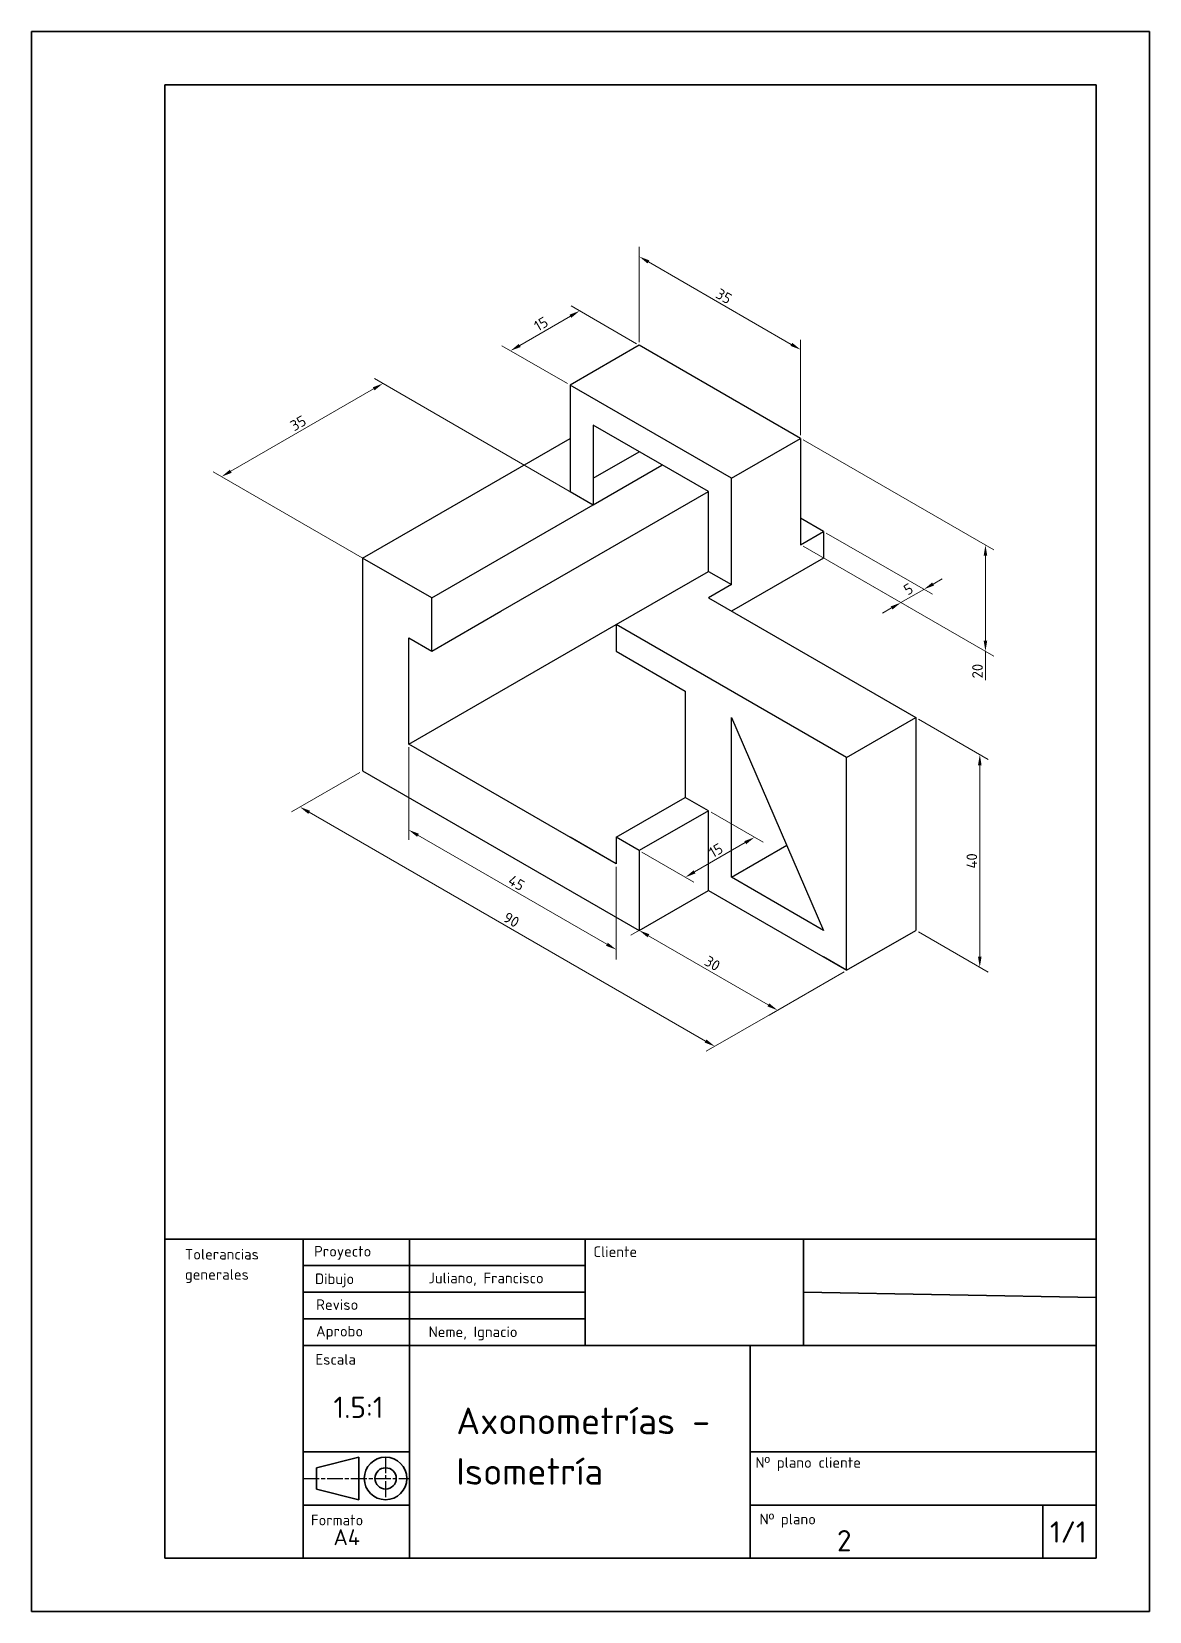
# Model space of a CAD drawing. Header units: millimetres. Extents: x 2667 to 2877, y 1860 to 2157.
import ezdxf

# ---------------------------------------------------------------- set-up
doc = ezdxf.new("R2010")
doc.units = ezdxf.units.MM
doc.header["$LTSCALE"] = 0.125
doc.linetypes.add('ACAD_ISO08W100', pattern=[36, 24, -3, 6, -3])
doc.layers.get('0').update_dxf_attribs({"lineweight": 50})
doc.layers.get('Defpoints').update_dxf_attribs({"lineweight": 35})
doc.layers.add('Capa1', color=7, linetype='Continuous', lineweight=35)
doc.layers.add('capaCotas', color=7, linetype='Continuous', lineweight=18)
doc.styles.get("Standard").update_dxf_attribs({"font": 'isocpeur.ttf', "height": 2})
doc.dimstyles.new('ISO-25', dxfattribs={"dimtxt": 2, "dimasz": 2.5, "dimexe": 2, "dimexo": 0.625, "dimtad": 1, "dimlfac": 2, "dimtxsty": 'Standard', "dimcen": 2.5, "dimclrt": 256, "dimadec": 0, "dimazin": 0, "dimtfac": 1, "dimtmove": 0, "dimatfit": 3, "dimfxl": 1, "dimtfillclr": 256, "dimlwd": -1, "dimlwe": -1, "dimarcsym": 0})

# ---------------------------------------------------------------- blocks, each defined once
blk = doc.blocks.new('*D39')
at = {"layer": 'capaCotas', "color": 0, "transparency": 16777216}
for p, q in [((2728.43, 2018.23), (2715.56, 2010.8)), ((2718.89, 2010.72), (2793.37, 1967.72)), ((2806.38, 1973.23), (2793.5, 1965.8))]:
    blk.add_line(p, q, dxfattribs=at)
at = {"layer": 'capaCotas', "color": 0, "lineweight": 25, "transparency": 16777216}
for points in [[(2719.05, 2011.01), (2718.72, 2010.43), (2717.16, 2011.72)], [(2793.53, 1968.01), (2793.2, 1967.43), (2795.1, 1966.72)]]:
    blk.add_solid(points, dxfattribs=at)
at = {"layer": 'Defpoints', "color": 0, "lineweight": 25, "transparency": 16777216}
for p in [(2728.93, 2018.52), (2806.88, 1973.52), (2795.1, 1966.72)]:
    blk.add_point(p, dxfattribs=at)
at = {"layer": 'capaCotas', "lineweight": 25, "transparency": 16777216, "insert": (2756.88, 1990.52), "char_height": 2, "attachment_point": 5, "rotation": 330}
blk.add_mtext('90', dxfattribs=at)
blk = doc.blocks.new('*D40')
at = {"layer": 'capaCotas', "color": 0, "transparency": 16777216}
for p, q in [((2811.71, 2080.73), (2847.54, 2060.05)), ((2811.71, 2060.73), (2847.54, 2040.05)), ((2845.94, 2058.97), (2845.94, 2042.97)), ((2845.94, 2040.97), (2845.94, 2035.57))]:
    blk.add_line(p, q, dxfattribs=at)
at = {"layer": 'capaCotas', "color": 0, "lineweight": 25, "transparency": 16777216}
for points in [[(2845.61, 2058.97), (2846.27, 2058.97), (2845.94, 2060.97)], [(2845.61, 2042.97), (2846.27, 2042.97), (2845.94, 2040.97)]]:
    blk.add_solid(points, dxfattribs=at)
at = {"layer": 'Defpoints', "color": 0, "lineweight": 25, "transparency": 16777216}
for p in [(2811.21, 2081.02), (2811.21, 2061.02), (2845.94, 2040.97)]:
    blk.add_point(p, dxfattribs=at)
at = {"layer": 'capaCotas', "lineweight": 25, "transparency": 16777216, "insert": (2844.44, 2037.27), "char_height": 2, "attachment_point": 5, "rotation": 90}
blk.add_mtext('20', dxfattribs=at)
blk = doc.blocks.new('*D41')
at = {"layer": 'capaCotas', "color": 0, "transparency": 16777216}
for p, q in [((2833.36, 2028.23), (2846.48, 2020.66)), ((2844.88, 2019.58), (2844.88, 1983.58)), ((2833.36, 1988.23), (2846.48, 1980.66))]:
    blk.add_line(p, q, dxfattribs=at)
at = {"layer": 'capaCotas', "color": 0, "lineweight": 25, "transparency": 16777216}
for points in [[(2844.54, 2019.58), (2845.21, 2019.58), (2844.88, 2021.58)], [(2844.54, 1983.58), (2845.21, 1983.58), (2844.88, 1981.58)]]:
    blk.add_solid(points, dxfattribs=at)
at = {"layer": 'Defpoints', "color": 0, "lineweight": 25, "transparency": 16777216}
for p in [(2832.86, 2028.52), (2832.86, 1988.52), (2844.88, 1981.58)]:
    blk.add_point(p, dxfattribs=at)
at = {"layer": 'capaCotas', "lineweight": 25, "transparency": 16777216, "insert": (2843.38, 2001.58), "char_height": 2, "attachment_point": 5, "rotation": 90}
blk.add_mtext('40', dxfattribs=at)
blk = doc.blocks.new('*D42')
at = {"layer": 'capaCotas', "color": 0, "transparency": 16777216}
for p, q in [((2794.39, 2010.73), (2804.15, 2005.1)), ((2791.29, 1999.52), (2800.81, 2005.02)), ((2781.4, 2003.23), (2791.16, 1997.6))]:
    blk.add_line(p, q, dxfattribs=at)
at = {"layer": 'capaCotas', "color": 0, "lineweight": 25, "transparency": 16777216}
for points in [[(2800.65, 2005.31), (2800.98, 2004.73), (2802.55, 2006.02)], [(2791.12, 1999.81), (2791.45, 1999.23), (2789.56, 1998.52)]]:
    blk.add_solid(points, dxfattribs=at)
at = {"layer": 'Defpoints', "color": 0, "lineweight": 25, "transparency": 16777216}
for p in [(2793.89, 2011.02), (2802.55, 2006.02), (2780.9, 2003.52)]:
    blk.add_point(p, dxfattribs=at)
at = {"layer": 'capaCotas', "lineweight": 25, "transparency": 16777216, "insert": (2795.3, 2003.57), "char_height": 2, "attachment_point": 5, "rotation": 30}
blk.add_mtext('15', dxfattribs=at)
blk = doc.blocks.new('*D43')
at = {"layer": 'capaCotas', "color": 0, "transparency": 16777216}
for p, q in [((2793.39, 1995.73), (2779.3, 1987.6)), ((2782.63, 1987.52), (2805.14, 1974.52)), ((2819.37, 1980.73), (2805.28, 1972.6))]:
    blk.add_line(p, q, dxfattribs=at)
at = {"layer": 'capaCotas', "color": 0, "lineweight": 25, "transparency": 16777216}
for points in [[(2782.79, 1987.81), (2782.46, 1987.23), (2780.9, 1988.52)], [(2805.31, 1974.81), (2804.98, 1974.23), (2806.88, 1973.52)]]:
    blk.add_solid(points, dxfattribs=at)
at = {"layer": 'Defpoints', "color": 0, "lineweight": 25, "transparency": 16777216}
for p in [(2793.89, 1996.02), (2819.87, 1981.02), (2806.88, 1973.52)]:
    blk.add_point(p, dxfattribs=at)
at = {"layer": 'capaCotas', "lineweight": 25, "transparency": 16777216, "insert": (2794.64, 1982.32), "char_height": 2, "attachment_point": 5, "rotation": 330}
blk.add_mtext('30', dxfattribs=at)
blk = doc.blocks.new('*D44')
at = {"layer": 'capaCotas', "color": 0, "transparency": 16777216}
for p, q in [((2780.4, 2098.81), (2768.1, 2105.91)), ((2758.44, 2098.49), (2767.96, 2103.99)), ((2767.41, 2091.31), (2755.11, 2098.41))]:
    blk.add_line(p, q, dxfattribs=at)
at = {"layer": 'capaCotas', "color": 0, "lineweight": 25, "transparency": 16777216}
for points in [[(2767.8, 2104.28), (2768.13, 2103.7), (2769.7, 2104.99)], [(2758.27, 2098.78), (2758.61, 2098.2), (2756.71, 2097.49)]]:
    blk.add_solid(points, dxfattribs=at)
at = {"layer": 'Defpoints', "color": 0, "lineweight": 25, "transparency": 16777216}
for p in [(2769.7, 2104.99), (2780.9, 2098.52), (2767.91, 2091.02)]:
    blk.add_point(p, dxfattribs=at)
at = {"layer": 'capaCotas', "lineweight": 25, "transparency": 16777216, "insert": (2762.45, 2102.54), "char_height": 2, "attachment_point": 5, "rotation": 30}
blk.add_mtext('15', dxfattribs=at)
blk = doc.blocks.new('*D45')
at = {"layer": 'capaCotas', "color": 0, "transparency": 16777216}
for p, q in [((2771.74, 2068.81), (2731.13, 2092.26)), ((2704.15, 2074.83), (2731, 2090.33)), ((2741.42, 2051.31), (2700.82, 2074.76))]:
    blk.add_line(p, q, dxfattribs=at)
at = {"layer": 'capaCotas', "color": 0, "lineweight": 25, "transparency": 16777216}
for points in [[(2730.83, 2090.62), (2731.16, 2090.04), (2732.73, 2091.33)], [(2703.98, 2075.12), (2704.32, 2074.54), (2702.42, 2073.83)]]:
    blk.add_solid(points, dxfattribs=at)
at = {"layer": 'Defpoints', "color": 0, "lineweight": 25, "transparency": 16777216}
for p in [(2732.73, 2091.33), (2772.24, 2068.52), (2741.92, 2051.02)]:
    blk.add_point(p, dxfattribs=at)
at = {"layer": 'capaCotas', "lineweight": 25, "transparency": 16777216, "insert": (2716.82, 2083.88), "char_height": 2, "attachment_point": 5, "rotation": 30}
blk.add_mtext('35', dxfattribs=at)
blk = doc.blocks.new('*D46')
at = {"layer": 'capaCotas', "color": 0, "transparency": 16777216}
for p, q in [((2816.04, 2063.23), (2835.98, 2051.72)), ((2811.71, 2060.73), (2831.65, 2049.22)), ((2830.05, 2050.14), (2834.38, 2052.64)), ((2836.11, 2053.64), (2837.84, 2054.64)), ((2828.32, 2049.14), (2826.59, 2048.14))]:
    blk.add_line(p, q, dxfattribs=at)
at = {"layer": 'capaCotas', "color": 0, "lineweight": 25, "transparency": 16777216}
for points in [[(2835.94, 2053.93), (2836.28, 2053.36), (2834.38, 2052.64)], [(2828.15, 2049.43), (2828.48, 2048.86), (2830.05, 2050.14)]]:
    blk.add_solid(points, dxfattribs=at)
at = {"layer": 'Defpoints', "color": 0, "lineweight": 25, "transparency": 16777216}
for p in [(2815.54, 2063.52), (2811.21, 2061.02), (2834.38, 2052.64)]:
    blk.add_point(p, dxfattribs=at)
at = {"layer": 'capaCotas', "lineweight": 25, "transparency": 16777216, "insert": (2831.46, 2052.69), "char_height": 2, "attachment_point": 5, "rotation": 30}
blk.add_mtext('5', dxfattribs=at)
blk = doc.blocks.new('*D47')
at = {"layer": 'capaCotas', "color": 0, "transparency": 16777216}
for p, q in [((2780.9, 2099.1), (2780.9, 2117.05)), ((2782.63, 2114.2), (2809.47, 2098.7)), ((2811.21, 2081.6), (2811.21, 2099.55))]:
    blk.add_line(p, q, dxfattribs=at)
at = {"layer": 'capaCotas', "color": 0, "lineweight": 25, "transparency": 16777216}
for points in [[(2782.79, 2114.49), (2782.46, 2113.91), (2780.9, 2115.2)], [(2809.64, 2098.99), (2809.31, 2098.41), (2811.21, 2097.7)]]:
    blk.add_solid(points, dxfattribs=at)
at = {"layer": 'Defpoints', "color": 0, "lineweight": 25, "transparency": 16777216}
for p in [(2780.9, 2098.52), (2811.21, 2097.7), (2811.21, 2081.02)]:
    blk.add_point(p, dxfattribs=at)
at = {"layer": 'capaCotas', "lineweight": 25, "transparency": 16777216, "insert": (2796.8, 2107.75), "char_height": 2, "attachment_point": 5, "rotation": 330}
blk.add_mtext('35', dxfattribs=at)
blk = doc.blocks.new('*D48')
at = {"layer": 'capaCotas', "color": 0, "transparency": 16777216}
for p, q in [((2737.59, 2022.95), (2737.59, 2005.56)), ((2739.33, 2006.41), (2774.83, 1985.91)), ((2776.57, 2000.45), (2776.57, 1983.06))]:
    blk.add_line(p, q, dxfattribs=at)
at = {"layer": 'capaCotas', "color": 0, "lineweight": 25, "transparency": 16777216}
for points in [[(2739.49, 2006.7), (2739.16, 2006.12), (2737.59, 2007.41)], [(2775, 1986.2), (2774.67, 1985.62), (2776.57, 1984.91)]]:
    blk.add_solid(points, dxfattribs=at)
at = {"layer": 'Defpoints', "color": 0, "lineweight": 25, "transparency": 16777216}
for p in [(2737.59, 2023.52), (2776.57, 2001.02), (2776.57, 1984.91)]:
    blk.add_point(p, dxfattribs=at)
at = {"layer": 'capaCotas', "lineweight": 25, "transparency": 16777216, "insert": (2757.83, 1997.46), "char_height": 2, "attachment_point": 5, "rotation": 330}
blk.add_mtext('45', dxfattribs=at)

msp = doc.modelspace()

# ---------------------------------------------------------------- linework, layer by layer
at = {"lineweight": 25}
for p, q in [((2780.896, 2098.523), (2767.906, 2091.023)), ((2811.207, 2081.023), (2780.896, 2098.523)), ((2798.217, 2073.523), (2767.906, 2091.023)), ((2767.906, 2091.023), (2767.906, 2076.023)), ((2793.886, 2071.023), (2772.236, 2083.523)), ((2772.236, 2083.523), (2772.236, 2068.523)), ((2728.934, 2058.523), (2767.906, 2081.023)), ((2798.217, 2073.523), (2811.207, 2081.023)), ((2811.207, 2081.023), (2811.207, 2061.023)), ((2772.236, 2073.523), (2780.896, 2078.523)), ((2767.906, 2076.023), (2767.906, 2076.023)), ((2767.906, 2076.023), (2767.906, 2071.023)), ((2772.236, 2068.523), (2785.141, 2075.974)), ((2798.217, 2053.523), (2798.217, 2073.523)), ((2754.915, 2048.523), (2793.886, 2071.023)), ((2767.906, 2071.023), (2772.236, 2068.523)), ((2793.886, 2056.023), (2793.886, 2071.023)), ((2741.925, 2051.023), (2772.236, 2068.523)), ((2815.537, 2063.523), (2811.207, 2066.023)), ((2811.207, 2061.023), (2815.537, 2063.523)), ((2815.537, 2063.523), (2815.537, 2058.523)), ((2741.925, 2051.023), (2728.934, 2058.523)), ((2728.934, 2058.523), (2728.934, 2018.523)), ((2815.537, 2058.523), (2798.217, 2048.523)), ((2776.566, 2046.023), (2793.886, 2056.023)), ((2793.886, 2056.023), (2798.217, 2053.523)), ((2798.217, 2053.523), (2793.886, 2051.023)), ((2741.925, 2041.023), (2741.925, 2051.023)), ((2793.886, 2051.023), (2832.858, 2028.523)), ((2741.925, 2041.023), (2754.915, 2048.523)), ((2737.595, 2023.523), (2776.566, 2046.023)), ((2737.595, 2023.523), (2737.595, 2043.523)), ((2737.595, 2043.523), (2741.925, 2041.023)), ((2819.867, 2021.023), (2776.566, 2046.023)), ((2776.566, 2046.023), (2776.566, 2041.023)), ((2776.566, 2041.023), (2789.556, 2033.523)), ((2789.556, 2033.523), (2789.556, 2028.523)), ((2789.556, 2028.523), (2789.556, 2013.523)), ((2798.217, 1998.523), (2798.217, 2028.523)), ((2798.217, 2028.523), (2815.537, 1988.523)), ((2819.867, 2021.023), (2832.858, 2028.523)), ((2832.858, 2028.523), (2832.858, 1988.523)), ((2776.566, 2001.023), (2737.595, 2023.523)), ((2819.867, 1981.023), (2819.867, 2021.023)), ((2728.934, 2018.523), (2780.896, 1988.523)), ((2776.566, 2006.023), (2789.556, 2013.523)), ((2793.886, 2011.023), (2780.896, 2003.523)), ((2793.886, 2011.023), (2789.556, 2013.523)), ((2793.886, 1996.023), (2793.886, 2011.023)), ((2776.566, 2001.023), (2767.906, 2006.023)), ((2780.896, 2003.523), (2776.566, 2006.023)), ((2776.566, 2006.023), (2776.566, 2001.023)), ((2780.896, 2003.523), (2780.896, 1988.523)), ((2798.217, 1998.523), (2808.609, 2004.523)), ((2780.896, 1988.523), (2793.886, 1996.023)), ((2793.886, 1996.023), (2819.867, 1981.023)), ((2815.537, 1988.523), (2798.217, 1998.523)), ((2819.867, 1981.023), (2832.858, 1988.523)), ((2819.867, 1981.023), (2815.537, 1983.523))]:
    msp.add_line(p, q, dxfattribs=at)
at = {"layer": 'Capa1'}
for p, q in [((2666.74, 2157.496), (2666.74, 1860.496)), ((2866.74, 2147.496), (2691.74, 2147.496)), ((2691.74, 2147.496), (2691.74, 1870.496)), ((2717.74, 1890.496), (2737.74, 1890.496)), ((2720.24, 1887.496), (2728.24, 1889.496)), ((2728.24, 1889.496), (2728.24, 1881.496)), ((2720.24, 1883.496), (2720.24, 1887.496)), ((2717.74, 1883.366), (2717.74, 1885.866)), ((2717.74, 1883.366), (2717.74, 1880.496)), ((2720.24, 1883.496), (2728.24, 1881.496)), ((2717.74, 1880.496), (2737.74, 1880.496)), ((2717.74, 1880.496), (2717.74, 1880.496)), ((2717.74, 1880.496), (2720.24, 1880.496)), ((2666.74, 1860.496), (2876.74, 1860.496))]:
    msp.add_line(p, q, dxfattribs=at)
at = {"layer": 'Capa1', "lineweight": 35}
for p, q in [((2876.74, 2157.496), (2876.74, 1860.496)), ((2866.74, 2147.496), (2866.74, 1870.496)), ((2691.74, 1930.496), (2866.74, 1930.496)), ((2717.74, 1920.496), (2717.74, 1930.496)), ((2737.74, 1920.496), (2737.74, 1930.496)), ((2770.74, 1925.496), (2770.74, 1930.496)), ((2811.74, 1920.496), (2811.74, 1930.496)), ((2811.74, 1930.496), (2811.74, 1910.496)), ((2717.74, 1925.496), (2760.74, 1925.496)), ((2760.74, 1925.496), (2770.74, 1925.496)), ((2770.74, 1920.496), (2770.74, 1925.496)), ((2717.74, 1920.496), (2760.74, 1920.496)), ((2717.74, 1920.496), (2717.74, 1870.496)), ((2737.74, 1920.496), (2737.74, 1870.496)), ((2760.74, 1920.496), (2770.74, 1920.496)), ((2770.74, 1915.496), (2770.74, 1920.496)), ((2811.74, 1920.496), (2866.731, 1919.526)), ((2717.74, 1915.496), (2760.74, 1915.496)), ((2760.74, 1915.496), (2770.74, 1915.496)), ((2770.74, 1915.496), (2770.74, 1910.496)), ((2717.74, 1910.496), (2760.74, 1910.496)), ((2760.74, 1910.496), (2801.74, 1910.496)), ((2801.74, 1910.496), (2866.74, 1910.496)), ((2801.74, 1910.496), (2801.74, 1870.496)), ((2801.74, 1890.496), (2866.74, 1890.496)), ((2801.74, 1880.496), (2866.74, 1880.496)), ((2856.74, 1870.496), (2856.74, 1880.496)), ((2691.74, 1870.496), (2866.74, 1870.496))]:
    msp.add_line(p, q, dxfattribs=at)
at = {"layer": 'Capa1'}
for radius in [4, 2]:
    msp.add_circle((2733.24, 1885.496), radius, dxfattribs=at)
at = {"layer": 'capaCotas', "color": 0, "linetype": 'ACAD_ISO08W100', "lineweight": 25}
for p, q in [((2733.24, 1889.496), (2733.24, 1881.496)), ((2717.74, 1885.496), (2737.74, 1885.496))]:
    msp.add_line(p, q, dxfattribs=at)
at = {"layer": 'Defpoints'}
msp.add_line((2876.74, 2157.496), (2666.74, 2157.496), dxfattribs=at)

# ---------------------------------------------------------------- texts
for s, p in [('Axonometrías -', (2746.522, 1893.816)), ('Isometría ', (2746.522, 1884.316))]:
    msp.add_text(s, height=5).set_placement(p)
at = {"layer": 'Capa1', "lineweight": 35}
for s, height, p in [('Tolerancias', 2, (2695.533, 1926.647)), ('Proyecto', 2, (2719.805, 1927.204)), ('Cliente', 2, (2772.283, 1927.118)), ('generales', 2, (2695.533, 1922.847)), ('Dibujo', 2, (2719.97, 1922.022)), ('Juliano, Francisco', 2, (2741.292, 1922.175)), ('Reviso', 2, (2720.188, 1917.174)), ('Aprobo', 2, (2720.183, 1912.176)), ('Neme, Ignacio', 2, (2741.323, 1912.062)), ('Escala ', 2, (2720.079, 1906.88)), ('1.5:1', 4, (2723.456, 1896.866)), ('Nº plano cliente', 2, (2802.719, 1887.492)), ('Nº plano ', 2, (2803.498, 1876.846)), ('1/1', 4, (2858.061, 1873.424)), ('2', 4, (2818.043, 1871.787))]:
    msp.add_text(s, height=height, dxfattribs=at).set_placement(p)
at = {"layer": 'Capa1'}
for s, height, p in [('Formato', 2, (2719.213, 1876.673)), ('A4', 3, (2723.458, 1872.95))]:
    msp.add_text(s, height=height, dxfattribs=at).set_placement(p)

# ---------------------------------------------------------------- dimensions: what is measured, and where the dimension line sits
at = {"layer": 'capaCotas', "lineweight": 25}
for p1, p2, distance, picture, middle in [((2780.896, 2098.523), (2811.207, 2081.023), 14.445, '*D47', (2796.801, 2107.751)), ((2767.906, 2091.023), (2780.896, 2098.523), 11.199, '*D44', (2762.451, 2102.538)), ((2741.925, 2051.023), (2772.236, 2068.523), 39.508, '*D45', (2716.822, 2083.882)), ((2811.207, 2061.023), (2815.537, 2063.523), -18.842, '*D46', (2831.464, 2052.693)), ((2832.858, 2028.523), (2832.858, 1988.523), 12.019, '*D41', (2843.377, 2001.583)), ((2737.595, 2023.523), (2776.566, 2001.023), -13.954, '*D48', (2757.83, 1997.459)), ((2728.934, 2018.523), (2806.877, 1973.523), -11.778, '*D39', (2756.877, 1990.521)), ((2780.896, 2003.523), (2793.886, 2011.023), -8.66, '*D42', (2795.301, 2003.572)), ((2793.886, 1996.023), (2819.867, 1981.023), -12.99, '*D43', (2794.636, 1982.322))]:
    dim = msp.add_aligned_dim(p1=p1, p2=p2, distance=distance, dimstyle='ISO-25', override={"dimscale": 0.8, "dimlfac": 1}, dxfattribs=at)
    dim.commit()
    dim.dimension.update_dxf_attribs({"geometry": picture, "text_midpoint": middle})
dim = msp.add_linear_dim(base=(2845.94, 2040.969), p1=(2811.207, 2081.023), p2=(2811.207, 2061.023), angle=270, dimstyle='ISO-25', override={"dimscale": 0.8, "dimlfac": 1}, dxfattribs=at)
dim.commit()
dim.dimension.update_dxf_attribs({"geometry": '*D40', "text_midpoint": (2845.94, 2037.269), "dimtype": 161})

doc.saveas('drawing.dxf')
